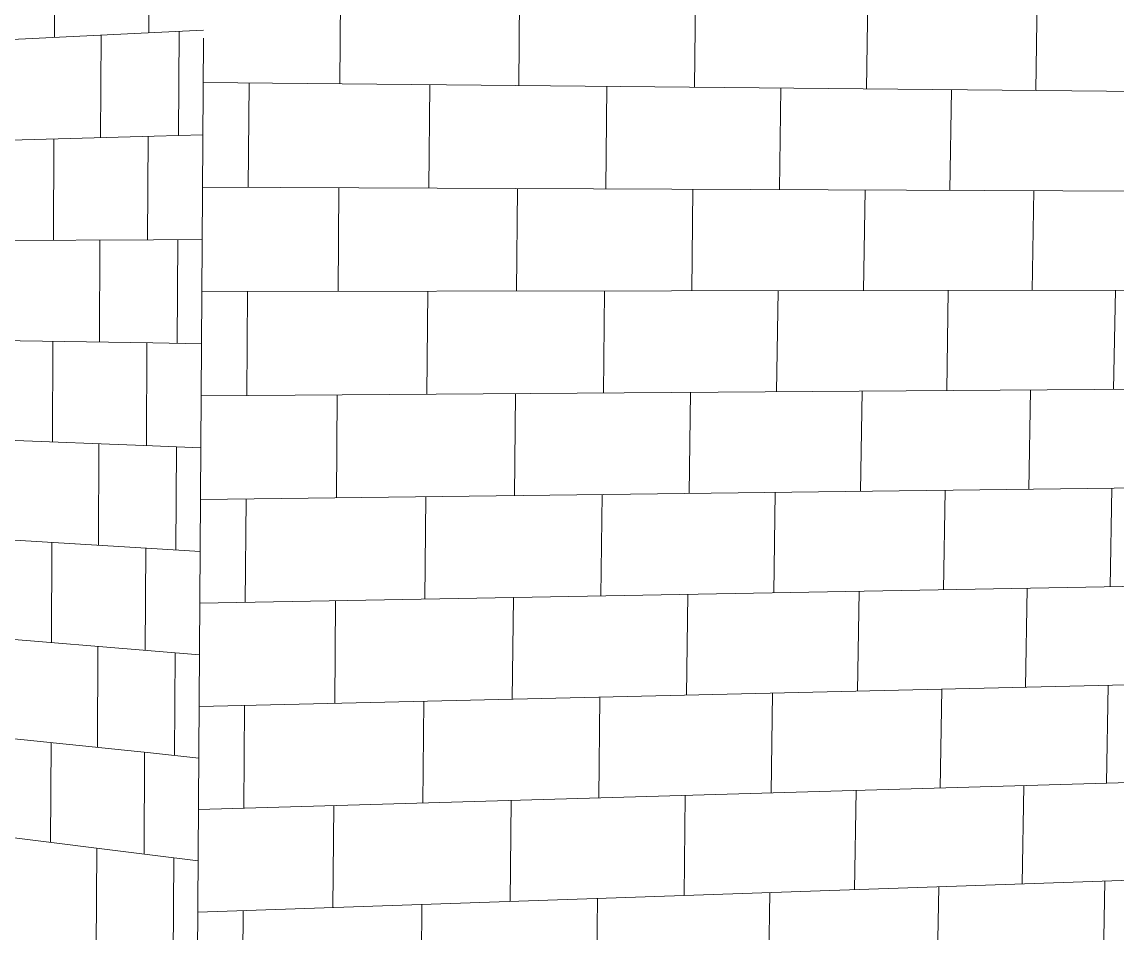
# Model space of a CAD drawing. Header units: inches. Extents: x -4126 to 2305, y -1116 to 12338.
# Drawn here: x 1847.194 to 1847.3405, y -788.4697 to -788.3478 of the extents above; entities that cross this region are included whole.
import ezdxf

# ---------------------------------------------------------------- set-up
doc = ezdxf.new("R2010")
doc.units = ezdxf.units.IN
doc.header["$MEASUREMENT"] = 0
doc.layers.add('A-WALL', color=113, linetype='Continuous', lineweight=13)
doc.layers.add('A-WALL-PATT', color=111, linetype='Continuous', lineweight=60)

# ---------------------------------------------------------------- blocks, each defined once
blk = doc.blocks.new('FP_239-PERSPECTIVE AT RAMP')
at = {"layer": 'A-WALL-PATT', "lineweight": 9}
for p, q in [((-8995.50667, -788.3492), (-8995.50014, -788.34888)), ((-8995.50351, -788.363), (-8995.50342, -788.34904)), ((-8995.50675, -788.36309), (-8995.50023, -788.36291)), ((-8995.50684, -788.37693), (-8995.50032, -788.37689)), ((-8995.50368, -788.39079), (-8995.5036, -788.37691)), ((-8995.50692, -788.39074), (-8995.50042, -788.39085)), ((-8995.507, -788.40451), (-8995.50051, -788.40476)), ((-8995.50386, -788.41844), (-8995.50377, -788.40463)), ((-8995.50708, -788.41825), (-8995.5006, -788.41864)), ((-8995.50716, -788.43195), (-8995.50069, -788.43248)), ((-8995.50403, -788.44595), (-8995.50394, -788.43221)), ((-8995.50725, -788.44561), (-8995.50078, -788.44629)), ((-8995.50733, -788.45924), (-8995.50087, -788.46005)), ((-8995.5042, -788.47331), (-8995.50411, -788.45965))]:
    blk.add_line(p, q, dxfattribs=at)
blk = doc.blocks.new('FP_240-PERSPECTIVE AT RAMP')
at = {"layer": 'A-WALL-PATT', "lineweight": 9}
for p, q in [((-8995.48192, -788.35607), (-8995.48181, -788.34213)), ((-8995.45798, -788.35631), (-8995.45784, -788.3425)), ((-8995.43449, -788.35653), (-8995.43432, -788.34286)), ((-8995.41144, -788.35676), (-8995.41124, -788.34321)), ((-8995.38882, -788.35698), (-8995.3886, -788.34355)), ((-8995.50019, -788.3559), (-8995.33944, -788.35745)), ((-8995.49417, -788.36993), (-8995.49407, -788.35596)), ((-8995.47003, -788.37003), (-8995.4699, -788.35619)), ((-8995.44634, -788.37013), (-8995.44618, -788.35642)), ((-8995.4231, -788.37022), (-8995.42291, -788.35665)), ((-8995.4003, -788.37032), (-8995.40008, -788.35687)), ((-8995.50028, -788.3699), (-8995.33972, -788.37057)), ((-8995.48215, -788.38385), (-8995.48204, -788.36998)), ((-8995.45827, -788.38382), (-8995.45813, -788.37008)), ((-8995.43484, -788.38378), (-8995.43467, -788.37018)), ((-8995.41185, -788.38375), (-8995.41165, -788.37027)), ((-8995.38928, -788.38372), (-8995.38905, -788.37036)), ((-8995.50037, -788.38387), (-8995.34, -788.38365)), ((-8995.49437, -788.39777), (-8995.49427, -788.38387)), ((-8995.47029, -788.3976), (-8995.47016, -788.38383)), ((-8995.44666, -788.39744), (-8995.4465, -788.3838)), ((-8995.42348, -788.39727), (-8995.42329, -788.38377)), ((-8995.40073, -788.39712), (-8995.40051, -788.38373)), ((-8995.37839, -788.39696), (-8995.37815, -788.3837)), ((-8995.50046, -788.39781), (-8995.34029, -788.3967)), ((-8995.48238, -788.41148), (-8995.48227, -788.39768)), ((-8995.45856, -788.41118), (-8995.45842, -788.39752)), ((-8995.43519, -788.41089), (-8995.43501, -788.39735)), ((-8995.41225, -788.41061), (-8995.41205, -788.3972)), ((-8995.38974, -788.41033), (-8995.38951, -788.39704)), ((-8995.50055, -788.4117), (-8995.34057, -788.40972)), ((-8995.42385, -788.42419), (-8995.42366, -788.41075)), ((-8995.40115, -788.42378), (-8995.40094, -788.41047)), ((-8995.37887, -788.42338), (-8995.37863, -788.41019)), ((-8995.49457, -788.42546), (-8995.49447, -788.41163)), ((-8995.47054, -788.42502), (-8995.47042, -788.41133)), ((-8995.44698, -788.4246), (-8995.44682, -788.41104)), ((-8995.50064, -788.42556), (-8995.34085, -788.4227)), ((-8995.41265, -788.43733), (-8995.41245, -788.42398)), ((-8995.39019, -788.4368), (-8995.38996, -788.42358)), ((-8995.48261, -788.43896), (-8995.4825, -788.42524)), ((-8995.45885, -788.43841), (-8995.4587, -788.42481)), ((-8995.43553, -788.43786), (-8995.43536, -788.42439)), ((-8995.50073, -788.43939), (-8995.34114, -788.43565)), ((-8995.40158, -788.45031), (-8995.40137, -788.43706)), ((-8995.37935, -788.44967), (-8995.37911, -788.43654)), ((-8995.4708, -788.45231), (-8995.47067, -788.43868)), ((-8995.44729, -788.45163), (-8995.44713, -788.43813)), ((-8995.42422, -788.45096), (-8995.42404, -788.43759)), ((-8995.49476, -788.453), (-8995.49466, -788.43925)), ((-8995.50082, -788.45317), (-8995.34142, -788.44857)), ((-8995.39064, -788.46314), (-8995.39041, -788.44999)), ((-8995.45913, -788.46549), (-8995.45899, -788.45197)), ((-8995.43587, -788.46469), (-8995.4357, -788.4513)), ((-8995.41305, -788.46391), (-8995.41285, -788.45064)), ((-8995.48284, -788.46631), (-8995.48272, -788.45265)), ((-8995.50091, -788.46693), (-8995.3417, -788.46146)), ((-8995.402, -788.47671), (-8995.40179, -788.46353)), ((-8995.37982, -788.47583), (-8995.37959, -788.46276)), ((-8995.44761, -788.47852), (-8995.44745, -788.46509)), ((-8995.42459, -788.4776), (-8995.42441, -788.4643)), ((-8995.47106, -788.47945), (-8995.47093, -788.4659)), ((-8995.49496, -788.4804), (-8995.49486, -788.46672))]:
    blk.add_line(p, q, dxfattribs=at)
blk = doc.blocks.new('FP_241-PERSPECTIVE AT RAMP')
at = {"layer": 'A-WALL-PATT', "lineweight": 9}
for p, q in [((-8995.52011, -788.34987), (-8995.52008, -788.34339)), ((-8995.50748, -788.34924), (-8995.50744, -788.34263)), ((-8995.56791, -788.35225), (-8995.50667, -788.3492)), ((-8995.51393, -788.36328), (-8995.51386, -788.34956)), ((-8995.56791, -788.36477), (-8995.50675, -788.36309)), ((-8995.52024, -788.377), (-8995.52018, -788.36346)), ((-8995.50764, -788.37693), (-8995.50756, -788.36311)), ((-8995.56791, -788.37726), (-8995.50684, -788.37693)), ((-8995.51408, -788.39062), (-8995.51401, -788.37697)), ((-8995.56791, -788.38972), (-8995.50692, -788.39074)), ((-8995.52037, -788.40399), (-8995.5203, -788.39051)), ((-8995.5078, -788.40448), (-8995.50772, -788.39072)), ((-8995.56792, -788.40216), (-8995.507, -788.40451)), ((-8995.51422, -788.41781), (-8995.51415, -788.40423)), ((-8995.56792, -788.41456), (-8995.50708, -788.41825)), ((-8995.52049, -788.43085), (-8995.52043, -788.41744)), ((-8995.50796, -788.43188), (-8995.50788, -788.4182)), ((-8995.56792, -788.42693), (-8995.50716, -788.43195)), ((-8995.51436, -788.44487), (-8995.51429, -788.43136)), ((-8995.56792, -788.43928), (-8995.50725, -788.44561)), ((-8995.52062, -788.45756), (-8995.52056, -788.44422)), ((-8995.50812, -788.45914), (-8995.50804, -788.44553)), ((-8995.56792, -788.45159), (-8995.50733, -788.45924)), ((-8995.51451, -788.47178), (-8995.51443, -788.45834))]:
    blk.add_line(p, q, dxfattribs=at)

msp = doc.modelspace()

# ---------------------------------------------------------------- linework, layer by layer
at = {"layer": 'A-WALL'}
msp.add_line((1847.21827, -788.34997), (1847.21705, -788.53624), dxfattribs=at)

# ---------------------------------------------------------------- block references
at = {"layer": 'A-WALL', "lineweight": 9}
for name in ['FP_241-PERSPECTIVE AT RAMP', 'FP_239-PERSPECTIVE AT RAMP', 'FP_240-PERSPECTIVE AT RAMP']:
    msp.add_blockref(name, (10842.71842, 0), dxfattribs=at)

doc.saveas('drawing.dxf')
